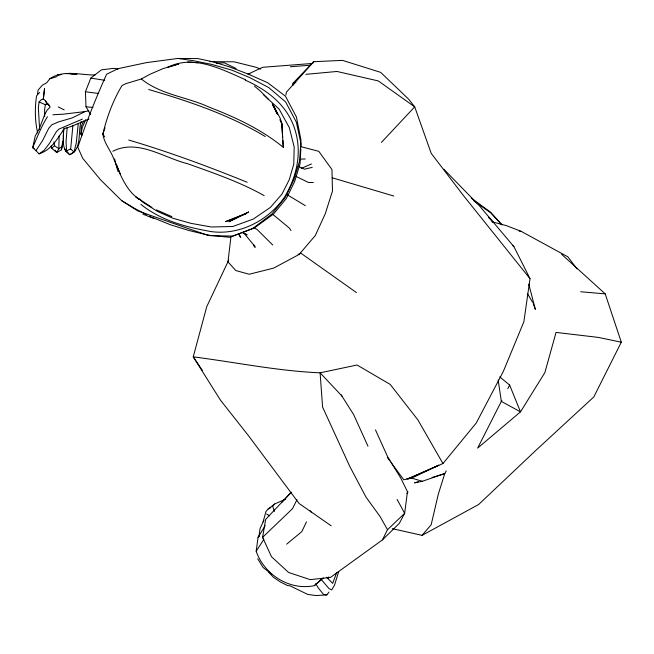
<?xml version="1.0" encoding="UTF-8"?>
<svg xmlns="http://www.w3.org/2000/svg" width="654" height="654" viewBox="0 0 654 654"><rect width="100%" height="100%" fill="white"/><g stroke="black" fill="none" stroke-linecap="round" stroke-linejoin="round"><path stroke-width="0.98" d="M300.251 159.87L300.031 163.786L294.611 181.673L286.313 198.546L273.552 214.013L254.741 227.69L232.718 236.069L210.318 235.661L189.08 230.551L170.53 224.812L152.235 217.398M300.358 157.908L300.84 149.096M300.946 147.134L301.11 144.199L296.376 122.216L285.651 101.975L268.769 87.587L249.509 77.474L231.614 70.076L211.585 64.37L193.241 60.675L177.888 58.451L146.553 62.604L118.072 68.662L106.635 74.213C95.844 98.051 86.189 122.486 77.793 147.273L82.698 158.268L100.364 179.613L121.734 200.704L137.781 210.915L186.627 228.025L207.539 235.138L229.816 237.304L252.264 228.835L271.745 214.152L285.103 197.68L293.883 179.785L299.646 160.827L300.971 140.12L296.417 116.992L285.496 96.261L267.699 82.739L247.506 73.812L229.374 66.855L212.959 61.795L197.917 58.59L177.888 58.451M67.182 127.424L66.054 141.575L66.544 150.804L69.659 154.712C82.502 149.226 77.548 132.329 81.17 121.554M72.905 125.413L70.665 148.94L74.016 152.022L75.668 150.346M64.027 128.029C63.275 135.868 61.893 144.191 65.776 151.475L69.659 154.712L74.016 152.022L76.24 143.226L78.267 123.524M43.319 99.13L44.529 88.674L43.319 99.13L41.325 99.67L39.085 101.959L38.357 107.624L39.624 129.639M51.135 145.956L51.699 148.311L56.735 152.48L61.484 149.799L63.52 139.58L63.348 129.557M230.944 236.773L227.976 261.878L235.767 270.527L249.149 274.255L273.699 268.099L299.156 254.422L315.261 235.579L325.283 213.719L332.477 191.025L331.954 169.541L318.809 151.336L301.543 146.831M323.428 577.899L314.329 585.657C289.591 590.799 264.33 574.719 256.18 551.248L258.06 537.286L265.197 525.71M259 536.182L260.03 528.555L263.889 520.306M61.484 149.799L62.62 141.836M443.813 169.206L479.071 205.405L513.938 246.672L530.01 278.686L523.87 321.768L503.343 371.39L476.251 423.032L442.946 463.539L407.687 478.949L403.763 479.774L391.018 462.517M37.499 94.029L38.104 90.146L42.199 85.314L46.761 82.723L49.843 78.742C63.356 69.504 80.009 75.096 95.026 74.989M292.771 85.11L293.082 83.156L313.716 61.705L342.508 60.372L380.661 72.357L408.84 99.375L414.71 106.855L431.215 153.355L463.294 195.366L530.01 278.686M285.921 95.092L286.419 92.149L313.716 61.705L312.628 63.373M338.715 571.482L334.554 585.077L331.709 589.892L329.044 588.649L321.106 579.338M336.818 572.299L332.673 583.36L326.542 577.229M263.104 521.925L265.957 511.534L268.189 508.967L274.647 504.005L285.716 499.108M446.249 470.896L444.769 473.57L438.303 494.211L431.174 524.745L422.059 535.356L392.245 528.653M105.098 127.759L102.841 134.054C103.978 142.171 109.267 148.695 112.562 155.979C119.281 171.454 124.473 189.219 139.04 199.241M90.628 114.605L86.001 106.766L85.429 91.773L90.816 78.088L101.452 69.815L114.025 68.327L118.031 69.087M83.679 121.039L81.276 126.459L80.9 134.283L81.93 135.689M85.797 119.641L82.298 127.407L80.9 134.283L82.657 134.372M228.712 260.161L206.762 306.636L193.241 356.855L220.341 399.986L248.479 435.695L299.091 503.506L331.194 525.808M306.497 521.867L301.796 531.645L286.64 544.177M291.308 492.233L265.655 519.407L262.589 537.343L271.475 556.701L288.594 572.479L310.225 579.632L330.409 577.474L382.451 539.885L387.487 529.699L404.663 513.333L407.467 491.685L400.722 478L387.479 456.443L375.47 429.866M296.981 499.681L292.518 508.665L262.589 537.343L263.84 539.346L256.18 551.248M328.087 578.324L328.807 576.893M561.614 254.283L605.212 293.875L621.3 342.197L593.807 396.945L536.116 450.148L478.646 504.496L422.059 535.356M501.855 400.354L477.641 448.104L520.494 411.873L544.888 372.567L556.047 332.404L598.394 337.415L621.3 342.197M507.798 388.648L509.63 385.043L499.705 376.892M406.87 493.598L408.047 491.947M88.928 119.085L71.253 126.443L64.337 128.609C57.446 138.566 51.453 149.979 39.085 153.87L35.954 150.657L42.51 140.692L48.813 128.176L51.911 124.751L58.598 121.873L72.234 117.916L84.979 111.597L88.854 110.828M47.464 116.755C41.382 126.336 37.172 137.226 32.7 147.632L35.954 150.657M268.729 572.193L273.364 577.229L280.394 581.962L287.67 585.608L289.992 585.796L307.764 594.445L316.086 595.549L326.828 594.911L329.011 592.058M274.647 504.005L272.693 506.196L274.451 511.436M39.673 92.459L36.559 95.811C34.744 108.082 34.891 120.949 37.67 133.04M381.421 142.409L414.71 106.855L378.29 80.933L336.99 71.466L305.827 74.343M281.596 502.517L291.202 492.315M382.451 539.885L399.349 523.323L404.663 513.333L397.109 499.435M313.716 61.705L310.012 65.236L290.351 66.765M53.939 141.861L54.478 145.703L51.699 148.311L51.282 146.39M258.06 537.286L259.515 535.994M314.329 585.657L322.332 578.553M46.761 103.471L45.355 104.697L44.619 109.52L44.709 116.437M444.295 473.946L444.769 473.57L432.081 477.469M39.085 153.87L44.145 150.281L49.581 143.193L56.269 131.838L58.901 129.124L82.42 119.085M61.828 146.823L58.835 148.752L56.735 152.48L54.944 150.142M104.73 136.948L102.841 134.054C106.864 117.148 113.028 100.528 121.971 85.592L125.756 83.696L141.346 78.979L149.799 74.368L162.805 68.703L178.648 63.994L167.792 67.272C193.723 54.225 221.641 69.34 245.626 79.772M268.189 508.967L270.854 507.594M70.665 148.94L66.544 150.804L64.501 148.532M301.192 168.479L311.435 163.95M298.134 254.439L300.946 253.237L356.463 292.591M112.815 151.254C137.839 138.574 163.5 157.794 187.682 163.745C213.686 173.097 240.075 181.992 264.2 195.685M418.421 481.671L414.522 482.873L422.37 481.27L444.769 473.57M49.843 78.742L57.151 76.567M312.252 167.375L304.47 169.19L298.224 166.271M48.322 104.084L45.355 104.697L39.085 101.959M295.919 82.617L293.082 83.156L293.818 85.045M84.979 111.597L63.234 114.188L52.86 114.785M249.934 73.984L247.907 74.213L262.704 67.28L312.007 63.479M61.509 74.515L57.707 74.924L60.708 74.67M406.796 478.589L411.611 478.123L438.875 465.19L407.687 478.949L411.611 478.123L422.37 481.27M70.689 73.837L76.959 74.115L65.972 73.6M216.196 63.111L224.257 62.809L236.078 68.507M300.186 159.102L305.271 158.987M313.348 182.499L308.467 182.491L295.821 176.286M209.681 61.64L234.099 61.803L256.041 67.28L260.717 69.071M580.67 291.749L605.212 293.875M69.463 73.354L72.684 73.665M86.001 106.766L92.999 107.469M98.264 93.432L85.429 91.773M326.828 594.911L323.558 594.461L318.351 588.028L315.743 583.67M519.194 231.083L521.205 231.369L567.836 256.793L576.983 268.843M90.816 78.088L104.681 80.287M491.792 221.755L506.588 225.687L521.205 231.369M148.671 89.508C188.875 101.231 229.227 114.851 265.246 136.539M128.732 140.021C168.936 151.924 208.356 166.492 247.187 182.278M332.265 177.814L393.773 196.02M142.834 214.103L154.058 218.599M245.225 80.115C266.178 89.524 284.85 103.242 293.45 125.306C302.835 149.823 297.627 175.035 284.588 197.058C268.451 220.439 239.912 235.407 211.283 231.614C186.349 227.24 160.917 220.578 140.863 204.342M156.437 209.885L171.92 216.646M242.732 232.759L247.114 234.917L245.577 233.887M58.247 106.913L64.206 109.913M146.12 214.357L134.863 208.561L121.734 200.704M149.586 216.139L151.319 217.03M49.671 105.4L46.802 103.855L45.535 100.904L43.287 98.746M305.336 205.675L287.253 194.769M254.578 228.107L257.202 229.57L272.718 245.013M34.171 148.507L32.7 147.632L35.226 135.991L39.469 128.307L44.913 113.984L47.186 110.06L50.186 107.052L45.535 100.904M151.859 207.416L135.934 196.977L138.983 199.102M266.685 513.979L269.513 515.859M54.478 145.703L58.835 148.752L59.122 135.836M473.455 200.541L490.868 212.967L501.561 224.633M141.346 78.979C160.998 94.944 187.469 96.923 209.893 107.469C235.963 117.45 261.551 129.541 283.296 147.314L281.751 123.377L280.182 118.251L272.268 103.602L277.443 114.393M471.232 198.088L490.549 212.19L502.076 224.902M271.304 573.901L263.104 567.492L257.725 558.794M273.233 214.725L289.346 228.074L291.005 230.551M254.414 86.083L260.562 91.217L268.663 99.637M512.401 245.381L513.938 246.672M263.497 94.716L279.127 109.144L289.346 127.669L294.202 147.093L293.752 164.219L289.248 179.703L281.923 194.189L270.396 207.408L253.262 219.074L232.799 226.505L211.291 226.979L190.706 223.3L173.032 218.281L157.271 211.332L142.449 201.906L139.719 199.02M272.882 105.727L274.239 107.109L277.582 114.344M488.513 217.406L493.492 222.515M342.246 396.349L320.108 372.821C277.402 370.99 235.53 362.242 193.241 356.855L202.331 370.319M243.272 232.333L255.51 247.163M309.955 510.488L311.198 512.09M387.381 457.587L389.809 460.874M341.077 394.746L353.675 414.636L367.965 446.191M527.557 293.801L532.593 302.279M442.946 463.539L417.906 419.925L390.176 384.388L357.068 365.014L320.108 372.821L322.577 407.041L349.841 466.564L366.003 497.114L380.276 516.807L387.487 529.699M239.151 234.958L240.083 236.707M273.527 105.727L276.528 112.733M239.012 234.001L240.729 237.533M280.026 119.78L281.751 123.377L282.25 126.778L281.49 124.906M280.084 119.764L281.751 123.377L282.659 137.34M509.63 385.043L520.494 411.873L501.34 401.384L498.144 379.9M253.597 244.555L254.602 247.196M533.206 303.652L535.364 309.383L528.751 284.147M114.556 158.922L117.9 171.291M65.604 149.472L65.776 151.475M282.847 140.332L283.296 147.314M248.594 212.035L228.998 221.714L248.594 212.035M246.149 213.572L225.704 221.575L246.149 213.572M192.292 62.392L187.567 62.187L197.745 62.678L192.292 62.392M120.091 173.8L116.281 164.432L120.091 173.8"/></g></svg>
